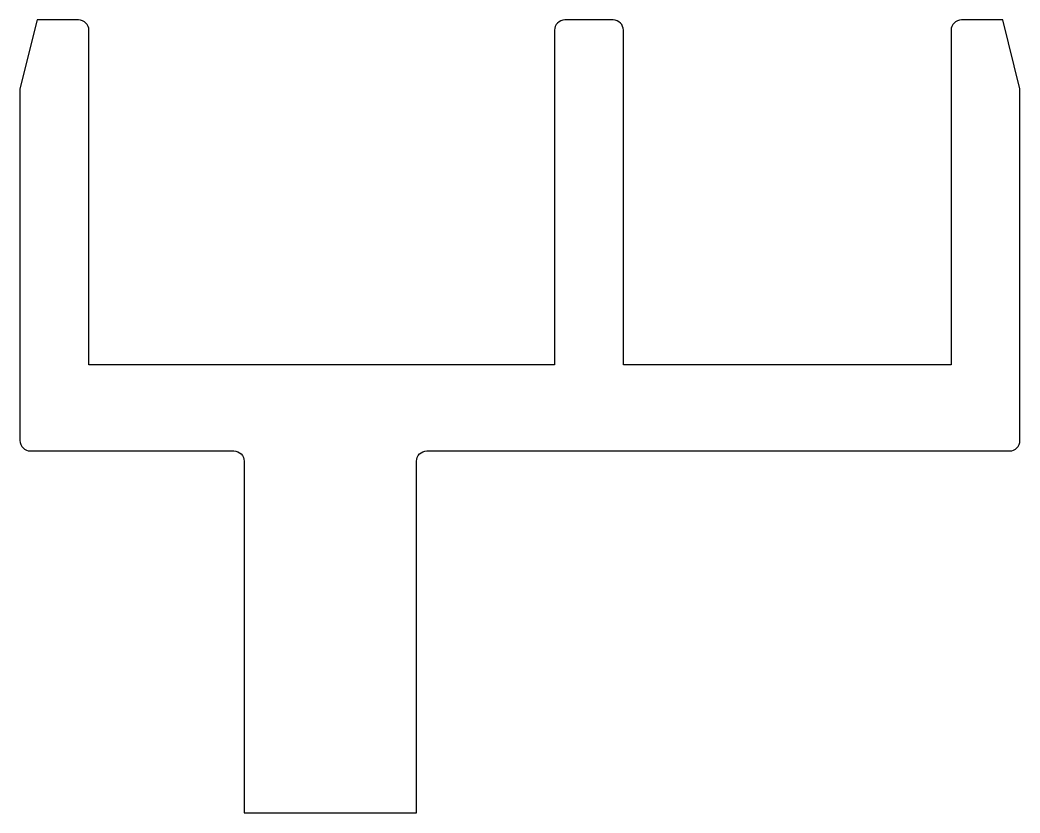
# Model space of a CAD drawing. Extents: x 446.1 to 475.1, y 238.6 to 261.6.
import ezdxf

# ---------------------------------------------------------------- set-up
doc = ezdxf.new("R2010")
doc.units = 0
doc.layers.add('ANA', color=220, linetype='CONTINUOUS')

msp = doc.modelspace()

# ---------------------------------------------------------------- linework, layer by layer
at = {"layer": 'ANA', "color": 0}
msp.add_lwpolyline([(461.611, 261.277), (461.611, 251.577), (448.111, 251.577), (448.111, 261.277, 0.414214), (447.811, 261.577), (446.611, 261.577), (446.111, 259.577), (446.111, 249.377, 0.414214), (446.411, 249.077), (452.311, 249.077, -0.414214), (452.611, 248.777), (452.611, 238.577), (457.611, 238.577), (457.611, 248.777, -0.414214), (457.911, 249.077), (474.811, 249.077, 0.414214), (475.111, 249.377), (475.111, 259.577), (474.611, 261.577), (473.411, 261.577, 0.414214), (473.111, 261.277), (473.111, 251.577), (463.611, 251.577), (463.611, 261.277, 0.414214), (463.311, 261.577), (461.911, 261.577, 0.414214)], format="xyb", close=True, dxfattribs=at)

doc.saveas('drawing.dxf')
